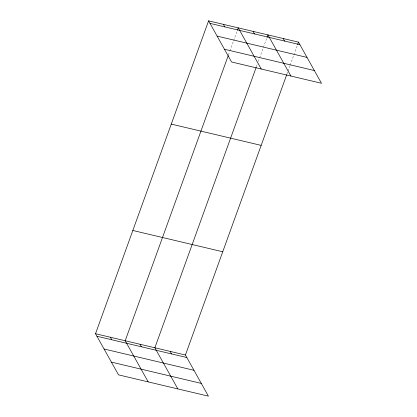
<?xml version="1.0" encoding="UTF-8"?>
<svg xmlns="http://www.w3.org/2000/svg" width="417" height="417" viewBox="0 0 417 417"><rect width="100%" height="100%" fill="white"/><g stroke="black" fill="none" stroke-linecap="round" stroke-linejoin="round"><path stroke-width="0.31" stroke-dasharray="2.08 1.56" d="M228.443 55.013L229.72 51.473M229.934 50.884L237.184 30.827M256.403 66.762L257.258 64.4M258.321 61.45L259.39 58.5M259.603 57.911L263.226 47.882M263.44 47.293L266.849 37.853M286.969 73.997L287.824 71.641M288.038 71.046L289.956 65.74M290.169 65.151L297.415 45.088"/><path stroke-width="0.63" d="M95.524 333.725L185.429 355.013L208.417 396.15L118.517 374.862L95.524 333.725L208.583 20.85L298.483 42.138L321.476 83.275L231.571 61.987L208.583 20.85M228.229 55.607L125.194 340.752L148.186 381.889M237.398 30.238L238.248 27.876L261.24 69.014M256.189 67.351L154.863 347.773L177.85 388.91M267.062 37.259L267.917 34.903L290.91 76.04M185.429 355.013L286.755 74.591M297.629 44.499L298.483 42.138M209.991 23.373L299.891 44.666M217.116 36.117L307.016 57.405M224.45 49.248L314.35 70.536M171.272 124.099L261.172 145.387M132.835 230.476L222.735 251.764M96.937 336.248L186.837 357.536M104.057 348.993L193.957 370.28M111.396 362.118L201.296 383.405M283.2 38.52L284.608 41.043M253.083 31.39L254.495 33.913M223.413 24.363L224.826 26.886M170.146 351.395L171.554 353.918M140.029 344.26L141.436 346.788M110.359 337.238L111.772 339.761"/></g></svg>
